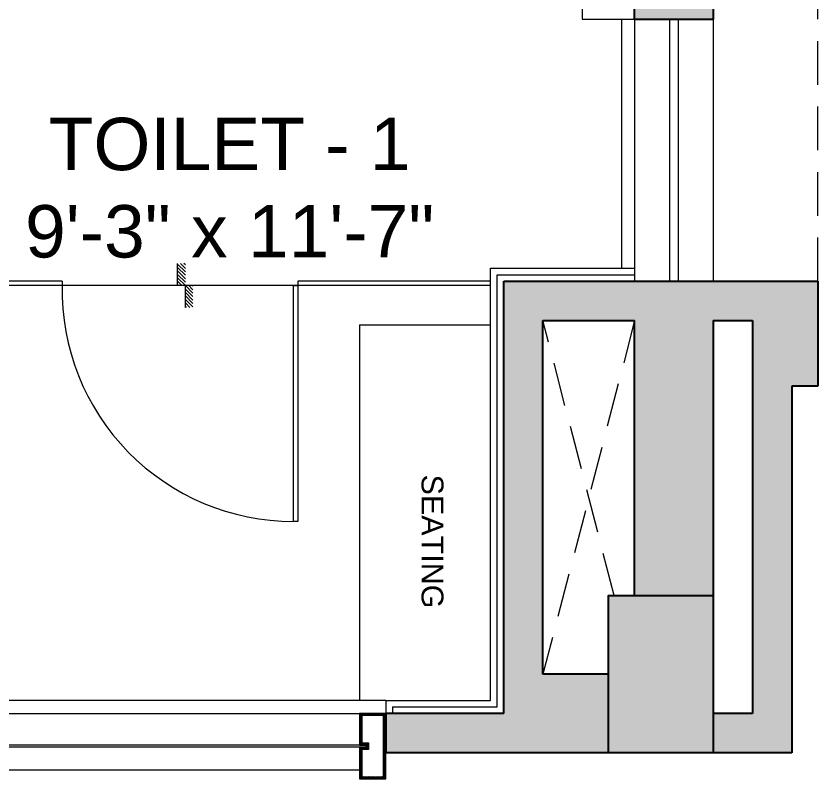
# Model space of a CAD drawing. Header units: inches. Extents: x 211391 to 214260, y -106888 to -102532.
# Drawn here: x 213779 to 213870.9, y -106739.4 to -106652 of the extents above; entities that cross this region are included whole.
import ezdxf

# ---------------------------------------------------------------- set-up
doc = ezdxf.new("R2010")
doc.units = ezdxf.units.IN
doc.header["$MEASUREMENT"] = 0
doc.linetypes.add('0226--P-00-GA 18.02.10$0$DASH', pattern=[0.35, 0.25, -0.1])
doc.linetypes.add('HIDDEN', pattern=[0.375, 0.25, -0.125])
doc.layers.get('0').update_dxf_attribs({"color": 4})
for name, color, linetype, lineweight in [('BEAM', 90, '0226--P-00-GA 18.02.10$0$DASH', 25), ('DROP', 1, 'Continuous', 5), ('GLASS', 4, 'Continuous', 18), ('HATCH', 251, 'Continuous', 13), ('HIDDEN', 8, 'Continuous', 13), ('m.s.', 250, 'Continuous', 13), ('STONE', 1, 'Continuous', 18), ('TEXT', 3, 'Continuous', 9), ('WALL', 5, 'Continuous', 25), ('window', 1, 'Continuous', 18)]:
    doc.layers.add(name, color=color, linetype=linetype, lineweight=lineweight)
doc.layers.add('COLUMN', color=6, linetype='Continuous')
doc.layers.get('BEAM').off()
doc.styles.add('STYLE1', font='arial.ttf', dxfattribs={"height": 8})
doc.styles.add('style5', font='arial.ttf', dxfattribs={"height": 9})

# ---------------------------------------------------------------- blocks, each defined once
blk = doc.blocks.new('*X6')
at = {"color": 0}
for p, q in [((-16.76, -3.5), (-13.26, 0)), ((-16.76, -0.85), (-15.91, 0)), ((-16.42, -5.81), (-10.61, 0)), ((-13.76, -5.81), (-7.95, 0)), ((-11.11, -5.81), (-5.3, 0)), ((-8.46, -5.81), (-2.65, 0)), ((-5.81, -5.81), (0, 0)), ((0, 0), (6, 6)), ((0, 2.65), (3.35, 6)), ((0, 5.3), (0.7, 6)), ((2.65, 0), (8.65, 6)), ((5.3, 0), (11.3, 6)), ((7.95, 0), (13.95, 6)), ((10.61, 0), (16.61, 6)), ((13.26, 0), (17.04, 3.78)), ((15.91, 0), (17.04, 1.13)), ((-3.16, -5.81), (0, -2.65)), ((-0.51, -5.81), (0, -5.3))]:
    blk.add_line(p, q, dxfattribs=at)
blk = doc.blocks.new('4 UQ46U')
at = {"layer": 'DROP', "lineweight": 5}
blk.add_lwpolyline([(67308.83, -52969.15), (67308.83, -52972.46), (67307.64, -52972.46), (67307.64, -52975.82)], dxfattribs=at)
at = {"layer": 'DROP', "lineweight": 5, "extrusion": (0, 0, -1), "xscale": 0.1972594911858323, "yscale": 0.1972594911858323, "zscale": -0.1972594911858323, "rotation": 270}
blk.add_blockref('*X6', (-67308.83, -52972.46), dxfattribs=at)
blk = doc.blocks.new('6r7uki')
at = {"layer": 'm.s.', "ltscale": 15}
h = blk.add_hatch(dxfattribs=at)
h.set_pattern_fill('ANSI31', color=256)
h.set_pattern_definition([(45, (0, 0), (-0.08838834765, 0.08838834765), [])])
h.paths.add_polyline_path([(210444.945, -105210.821), (210445.695, -105210.821), (210445.695, -105213.943), (210443.195, -105213.943), (210443.195, -105206.943), (210445.695, -105206.943), (210445.695, -105210.066), (210444.945, -105210.066)], flags=16)
h.paths.add_polyline_path([(210445.195, -105210.571), (210445.945, -105210.571), (210445.945, -105214.193), (210442.945, -105214.193), (210442.945, -105206.693), (210445.945, -105206.693), (210445.945, -105210.316), (210445.195, -105210.316)])
at = {"layer": 'm.s.', "ltscale": 2}
for points in [[(210445.195, -105210.571), (210445.945, -105210.571), (210445.945, -105214.193), (210442.945, -105214.193), (210442.945, -105206.693), (210445.945, -105206.693), (210445.945, -105210.316), (210445.195, -105210.316)], [(210444.945, -105210.821), (210445.695, -105210.821), (210445.695, -105213.943), (210443.195, -105213.943), (210443.195, -105206.943), (210445.695, -105206.943), (210445.695, -105210.066), (210444.945, -105210.066)]]:
    blk.add_lwpolyline(points, close=True, dxfattribs=at)
blk = doc.blocks.new('g1')
at = {"layer": 'GLASS', "ltscale": 15}
for p, q in [((210487.945, -105210.316), (210445.945, -105210.316)), ((210487.945, -105210.571), (210445.945, -105210.571))]:
    blk.add_line(p, q, dxfattribs=at)
at = {"layer": 'm.s.', "ltscale": 15}
for p, q in [((210445.945, -105206.693), (210487.945, -105206.693)), ((210487.945, -105213.193), (210445.945, -105213.193))]:
    blk.add_line(p, q, dxfattribs=at)
at = {"layer": 'WALL'}
blk.add_blockref('6r7uki', (0, 0), dxfattribs=at)
at = {"layer": 'WALL', "xscale": -1}
blk.add_blockref('6r7uki', (420933.89, 0), dxfattribs=at)
blk = doc.blocks.new('79')
at = {"layer": 'COLUMN', "ltscale": 20, "true_color": 0xdd22ba}
h = blk.add_hatch(color=212, dxfattribs=at)
h.dxf.hatch_style = 1
h.paths.add_polyline_path([(213858.888, -104878.041), (213858.888, -104860.041), (213846.888, -104860.041), (213846.888, -104878.041)])
at = {"layer": 'COLUMN', "ltscale": 20}
blk.add_lwpolyline([(213858.888, -104860.041), (213858.888, -104878.041), (213846.888, -104878.041), (213846.888, -104860.041)], close=True, dxfattribs=at)

msp = doc.modelspace()

# ---------------------------------------------------------------- hatches: boundary and pattern name
at = {"layer": 'HATCH', "ltscale": 15}
h = msp.add_hatch(color=256, dxfattribs=at)
h.dxf.hatch_style = 1
h.paths.add_polyline_path([(213858.888, -106601.405), (213849.888, -106601.405), (213849.888, -106652.405), (213858.888, -106652.405)])
h = msp.add_hatch(color=256, dxfattribs=at)
h.dxf.hatch_style = 1
h.paths.add_polyline_path([(213870.888, -106682.405), (213834.888, -106682.405), (213834.888, -106731.905), (213821.388, -106731.905), (213821.388, -106736.405), (213846.888, -106736.405), (213846.888, -106727.405), (213839.388, -106727.405), (213839.388, -106686.905), (213849.888, -106686.905), (213849.888, -106718.405), (213858.888, -106718.405), (213858.888, -106686.905), (213863.388, -106686.905), (213863.388, -106731.905), (213858.888, -106731.905), (213858.888, -106736.405), (213867.888, -106736.405), (213867.888, -106694.405), (213870.888, -106694.405)])

# ---------------------------------------------------------------- linework, layer by layer
at = {"layer": 'DROP', "ltscale": 10}
msp.add_line((213811.299, -106682.905), (213784.299, -106682.905), dxfattribs=at)
at = {"layer": 'GLASS', "ltscale": 10}
for p, q in [((213784.299, -106682.405), (213766.254, -106682.405)), ((213784.299, -106682.905), (213766.254, -106682.905)), ((213784.299, -106682.405), (213784.299, -106682.905)), ((213833.388, -106682.405), (213811.299, -106682.405)), ((213811.299, -106682.405), (213811.299, -106682.905)), ((213833.388, -106682.905), (213811.299, -106682.905))]:
    msp.add_line(p, q, dxfattribs=at)
msp.add_lwpolyline([(213811.299, -106709.905), (213810.799, -106709.905), (213810.799, -106682.905), (213811.299, -106682.905)], close=True, dxfattribs=at)
msp.add_arc((213810.799, -106683.4), 26.505, 178.92908, 270, dxfattribs=at)
at = {"layer": 'HIDDEN', "linetype": 'HIDDEN', "ltscale": 20}
for p, q in [((213870.888, -106682.405), (213870.888, -106592.405)), ((213847.555, -106718.405), (213839.388, -106686.905)), ((213849.888, -106686.905), (213839.388, -106727.405))]:
    msp.add_line(p, q, dxfattribs=at)
at = {"layer": 'STONE', "ltscale": 10}
for q in [(213818.388, -106730.405), (213833.388, -106687.405)]:
    msp.add_line((213818.388, -106687.405), q, dxfattribs=at)
at = {"layer": 'STONE'}
for p, q in [((213821.388, -106730.405), (213773.388, -106730.405)), ((213821.388, -106730.405), (213821.388, -106731.905)), ((213822.138, -106731.155), (213822.138, -106731.905))]:
    msp.add_line(p, q, dxfattribs=at)
for points in [[(213813.888, -106592.405), (213813.888, -106593.905), (213843.888, -106593.905), (213843.888, -106652.405), (213849.888, -106652.405)], [(213821.388, -106730.405), (213833.388, -106730.405), (213833.388, -106680.905), (213849.888, -106680.905)], [(213822.138, -106731.155), (213834.138, -106731.155), (213834.138, -106681.655), (213849.888, -106681.655)]]:
    msp.add_lwpolyline(points, dxfattribs=at)
at = {"layer": 'WALL', "ltscale": 20}
for p, q in [((213849.888, -106652.405), (213849.888, -106601.405)), ((213858.888, -106601.405), (213858.888, -106652.405)), ((213834.888, -106731.905), (213834.888, -106682.405)), ((213839.388, -106727.405), (213839.388, -106686.905)), ((213839.388, -106686.905), (213849.888, -106686.905)), ((213849.888, -106718.405), (213849.888, -106686.905)), ((213858.888, -106686.905), (213858.888, -106718.405)), ((213846.888, -106727.405), (213839.388, -106727.405)), ((213834.888, -106731.905), (213821.388, -106731.905)), ((213821.388, -106731.905), (213821.388, -106736.405)), ((213846.888, -106736.405), (213821.388, -106736.405))]:
    msp.add_line(p, q, dxfattribs=at)
at = {"layer": 'WALL'}
for p, q in [((213849.888, -106652.405), (213858.888, -106652.405)), ((213834.888, -106682.405), (213870.888, -106682.405)), ((213870.888, -106682.405), (213870.888, -106694.405)), ((213858.888, -106686.905), (213863.388, -106686.905)), ((213863.388, -106686.905), (213863.388, -106731.905)), ((213867.888, -106694.405), (213867.888, -106736.405)), ((213870.888, -106694.405), (213867.888, -106694.405)), ((213863.388, -106731.905), (213858.888, -106731.905)), ((213867.888, -106736.405), (213858.888, -106736.405))]:
    msp.add_line(p, q, dxfattribs=at)
at = {"layer": 'window', "ltscale": 20}
for p, q in [((213848.388, -106652.405), (213848.388, -106680.905)), ((213849.888, -106652.405), (213849.888, -106682.405)), ((213853.888, -106652.405), (213853.888, -106682.405)), ((213854.888, -106652.405), (213854.888, -106682.405)), ((213858.888, -106652.405), (213858.888, -106682.405))]:
    msp.add_line(p, q, dxfattribs=at)

# ---------------------------------------------------------------- block references
at = {"layer": 'BEAM'}
msp.add_blockref('79', (0, -1858.364), dxfattribs=at)
at = {"layer": 'WALL', "xscale": -0.7535655759087191, "yscale": 0.7535655759087191, "zscale": 0.7535655759087191, "rotation": 180}
msp.add_blockref('4 UQ46U', (163076.809, -146601.124), dxfattribs=at)
at = {"layer": 'WALL'}
msp.add_blockref('g1', (3330.443, -1525.211), dxfattribs=at)

# ---------------------------------------------------------------- texts
at = {"layer": 'TEXT', "ltscale": 10, "insert": (213854.498, -106679.768), "char_height": 6, "attachment_point": 9, "style": 'STYLE1'}
msp.add_mtext_dynamic_manual_height_columns('\\A1;\\pxqc;TOILET - 1 \\P9\'-3" x 11\'-7"', width=101.99422, gutter_width=35, heights=[-16.237], dxfattribs=at)
at = {"layer": 'TEXT', "insert": (213827.98, -106712.207), "char_height": 2.5, "width": 19.60533, "attachment_point": 2, "rotation": 270, "style": 'style5'}
msp.add_mtext('\\A1;SEATING', dxfattribs=at)

doc.saveas('drawing.dxf')
